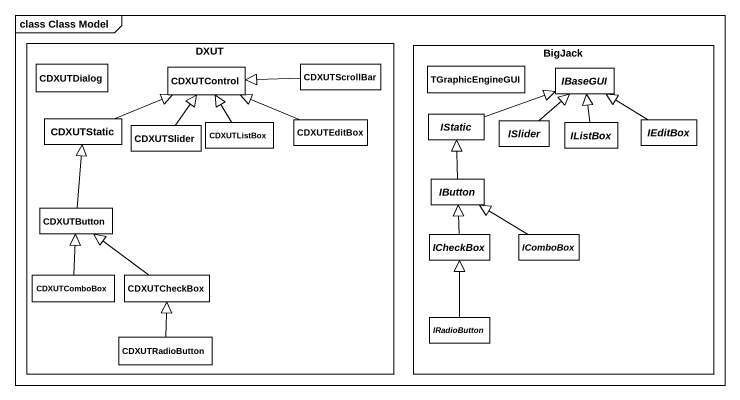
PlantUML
@startuml
mainframe class Class Model
hide circle
hide empty members
rectangle DXUT {
  class CDXUTDialog
  class CDXUTControl
  class CDXUTScrollBar
  class CDXUTStatic
  class CDXUTSlider
  class CDXUTListBox
  class CDXUTEditBox
  class CDXUTButton
  class CDXUTComboBox
  class CDXUTCheckBox
  class CDXUTRadioButton
}
rectangle BigJack {
  class TGraphicEngineGUI
  abstract class IBaseGUI
  abstract class IStatic
  abstract class ISlider
  abstract class IListBox
  abstract class IEditBox
  abstract class IButton
  abstract class ICheckBox
  abstract class IComboBox
  abstract class IRadioButton
}
CDXUTScrollBar -left-|> CDXUTControl
CDXUTStatic -right-|> CDXUTControl
CDXUTSlider -up-|> CDXUTControl
CDXUTListBox -up-|> CDXUTControl
CDXUTEditBox -left-|> CDXUTControl
IStatic -right-|> IBaseGUI
ISlider -up-|> IBaseGUI
IListBox -up-|> IBaseGUI
IEditBox -up-|> IBaseGUI
CDXUTButton -up-|> CDXUTStatic
IButton -up-|> IStatic
ICheckBox -up-|> IButton
IComboBox -up-|> IButton
CDXUTComboBox -up-|> CDXUTButton
CDXUTCheckBox -up-|> CDXUTButton
CDXUTRadioButton -up-|> CDXUTCheckBox
IRadioButton -up-|> ICheckBox
@enduml
